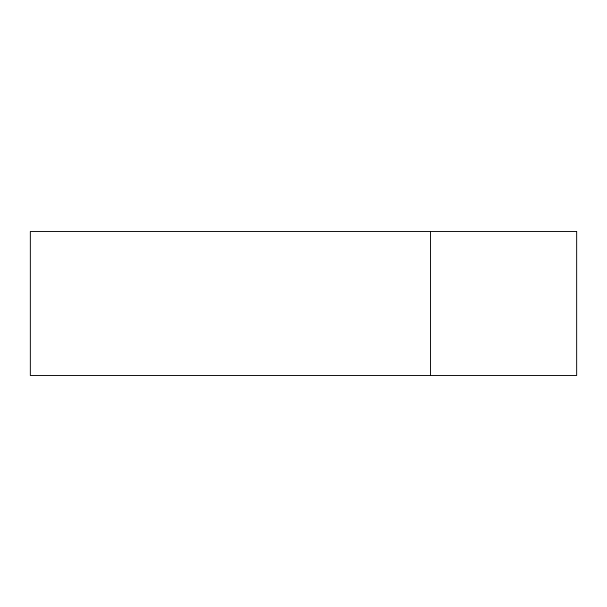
<?xml version="1.0" encoding="UTF-8"?>
<svg xmlns="http://www.w3.org/2000/svg" width="607" height="607" viewBox="0 0 607 607"><rect width="100%" height="100%" fill="white"/><g stroke="black" fill="none" stroke-linecap="round" stroke-linejoin="round"><path stroke-width="0.91" d="M430.477 231.495L430.477 375.505M576.65 231.495L30.35 231.495L30.35 375.505L576.65 375.505L576.65 231.495"/></g></svg>
